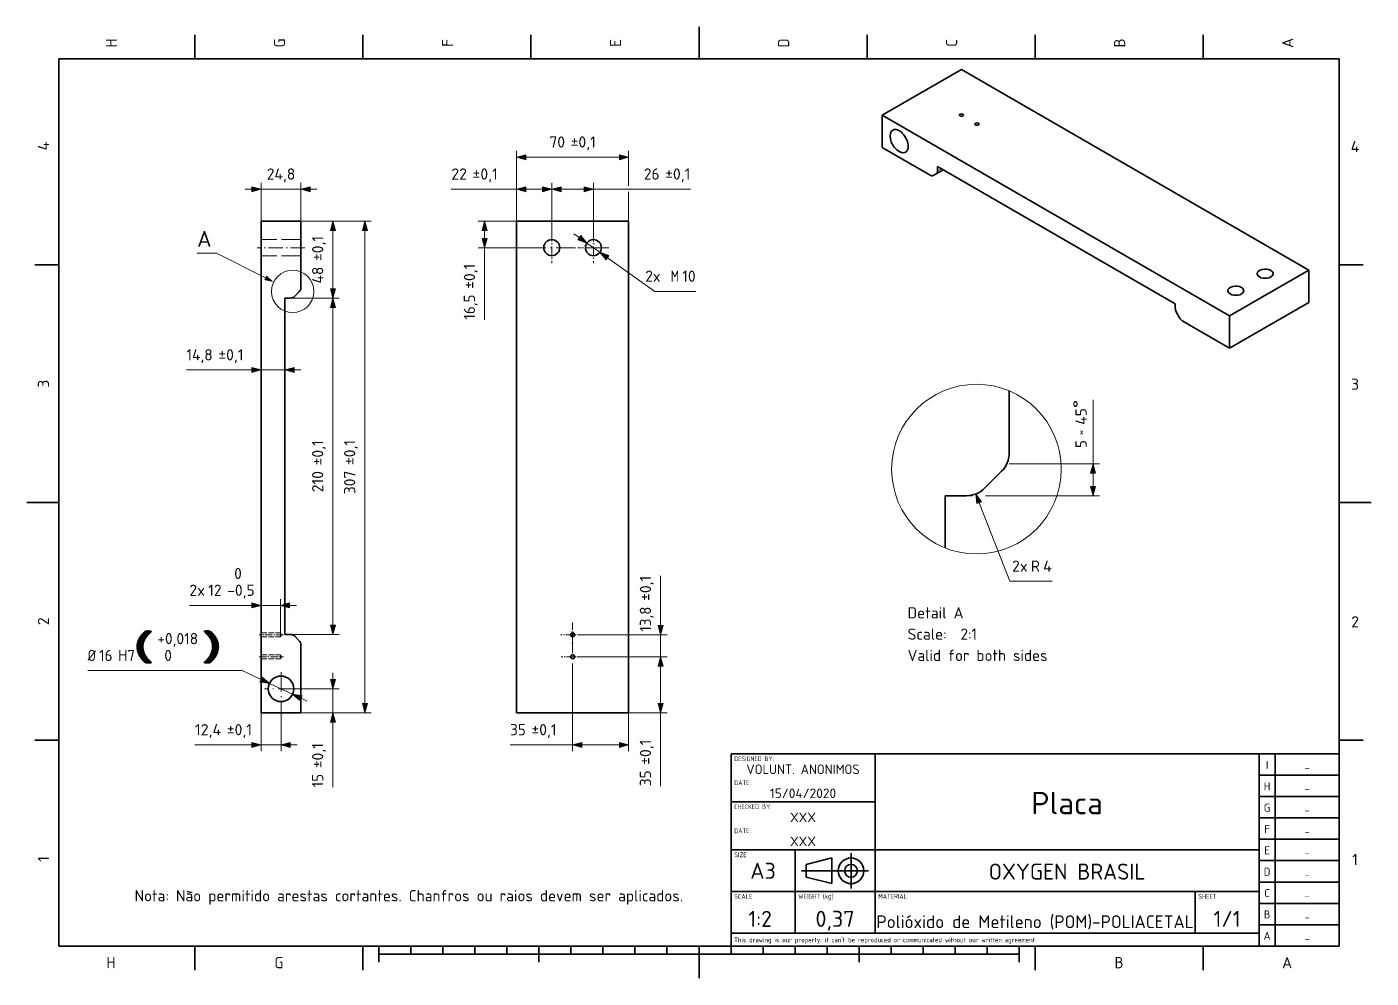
# Model space of a CAD drawing. Extents: x 0 to 420, y 0 to 297.
import ezdxf
from ezdxf.enums import TextEntityAlignment as Align

# ---------------------------------------------------------------- set-up
doc = ezdxf.new("R2010")
doc.units = 0
doc.linetypes.add('DASHDOT', pattern=[18.5, 12, -3, 0.5, -3])
doc.linetypes.add('DASHED', pattern=[15, 12, -3])
doc.layers.get('0').update_dxf_attribs({"lineweight": 13})
doc.styles.get("Standard").update_dxf_attribs({"font": 'isocp.shx'})
doc.dimstyles.get("Standard").update_dxf_attribs({"dimtxt": 2.5, "dimasz": 2.5, "dimexe": 1.25, "dimexo": 0.625, "dimtad": 1, "dimcen": 2.5, "dimadec": 0, "dimazin": 0, "dimtfac": 1, "dimtmove": 0, "dimatfit": 0, "dimfxl": 1, "dimarcsym": 0})

# ---------------------------------------------------------------- blocks, each defined once
blk = doc.blocks.new('BLOCK941')
at = {"color": 7, "lineweight": 18, "width": 1.110901}
blk.add_text('A', height=3.5, dxfattribs=at).set_placement((392.176208, 3.076224), (395.323761, 3.076224), align=Align.FIT)
blk = doc.blocks.new('BLOCK942')
at = {"color": 7, "lineweight": 18, "width": 0.933334}
blk.add_text('H', height=3.5, dxfattribs=at).set_placement((24.85, 3.076224), (27.650002, 3.076224), align=Align.FIT)
blk = doc.blocks.new('BLOCK943')
at = {"color": 7, "lineweight": 18, "width": 0.933329}
blk.add_text('B', height=3.5, dxfattribs=at).set_placement((339.850006, 3.076224), (342.649994, 3.076224), align=Align.FIT)
blk = doc.blocks.new('BLOCK944')
at = {"color": 7, "lineweight": 18, "width": 0.933334}
blk.add_text('G', height=3.5, dxfattribs=at).set_placement((77.349998, 3.076224), (80.150002, 3.076224), align=Align.FIT)
blk = doc.blocks.new('BLOCK945')
at = {"color": 7, "lineweight": 18, "width": 0.933329}
blk.add_text('D', height=3.5, rotation=90, dxfattribs=at).set_placement((238.173782, 290.600006), (238.173782, 293.399994), align=Align.FIT)
blk = doc.blocks.new('BLOCK946')
at = {"color": 7, "lineweight": 18, "width": 0.863838}
blk.add_text('E', height=3.5, rotation=90, dxfattribs=at).set_placement((185.673782, 290.776215), (185.673782, 293.223755), align=Align.FIT)
blk = doc.blocks.new('BLOCK947')
at = {"color": 7, "lineweight": 18, "width": 0.815847}
blk.add_text('C', height=3.5, rotation=90, dxfattribs=at).set_placement((290.673767, 290.776215), (290.673767, 293.223755), align=Align.FIT)
blk = doc.blocks.new('BLOCK948')
at = {"color": 7, "lineweight": 18, "width": 0.863838}
blk.add_text('F', height=3.5, rotation=90, dxfattribs=at).set_placement((133.173782, 290.776215), (133.173782, 293.223755), align=Align.FIT)
blk = doc.blocks.new('BLOCK949')
at = {"color": 7, "lineweight": 18, "width": 0.933329}
blk.add_text('B', height=3.5, rotation=90, dxfattribs=at).set_placement((343.173767, 290.600006), (343.173767, 293.399994), align=Align.FIT)
blk = doc.blocks.new('BLOCK950')
at = {"color": 7, "lineweight": 18, "width": 0.933329}
blk.add_text('G', height=3.5, rotation=90, dxfattribs=at).set_placement((80.673775, 290.600006), (80.673775, 293.399994), align=Align.FIT)
blk = doc.blocks.new('BLOCK951')
at = {"color": 7, "lineweight": 18, "width": 1.110901}
blk.add_text('A', height=3.5, rotation=90, dxfattribs=at).set_placement((395.673767, 290.426208), (395.673767, 293.573761), align=Align.FIT)
blk = doc.blocks.new('BLOCK952')
at = {"color": 7, "lineweight": 18, "width": 0.933329}
blk.add_text('H', height=3.5, rotation=90, dxfattribs=at).set_placement((28.173777, 290.600006), (28.173777, 293.399994), align=Align.FIT)
blk = doc.blocks.new('BLOCK953')
at = {"color": 7, "lineweight": 18, "width": 0.863838}
blk.add_text('3', height=3.5, dxfattribs=at).set_placement((413.776215, 183.676224), (416.223755, 183.676224), align=Align.FIT)
blk = doc.blocks.new('BLOCK954')
at = {"color": 7, "lineweight": 18, "width": 0.863843}
blk.add_text('3', height=3.5, rotation=90, dxfattribs=at).set_placement((6.923776, 184.376236), (6.923776, 186.823792), align=Align.FIT)
blk = doc.blocks.new('BLOCK955')
at = {"color": 7, "lineweight": 18, "width": 0.863838}
blk.add_text('2', height=3.5, dxfattribs=at).set_placement((413.776215, 109.476227), (416.223755, 109.476227), align=Align.FIT)
blk = doc.blocks.new('BLOCK956')
at = {"color": 7, "lineweight": 18, "width": 0.863843}
blk.add_text('2', height=3.5, rotation=90, dxfattribs=at).set_placement((6.923776, 110.176224), (6.923776, 112.623779), align=Align.FIT)
blk = doc.blocks.new('BLOCK957')
at = {"color": 7, "lineweight": 18, "width": 0.933329}
blk.add_text('4', height=3.5, dxfattribs=at).set_placement((413.600006, 257.876221), (416.399994, 257.876221), align=Align.FIT)
blk = doc.blocks.new('BLOCK958')
at = {"color": 7, "lineweight": 18, "width": 0.933329}
blk.add_text('4', height=3.5, rotation=90, dxfattribs=at).set_placement((6.923776, 258.399994), (6.923776, 261.199982), align=Align.FIT)
blk = doc.blocks.new('BLOCK959')
at = {"color": 7, "lineweight": 18, "width": 0.953214}
blk.add_text('1', height=3.5, dxfattribs=at).set_placement((414.126221, 35.276226), (415.873779, 35.276226), align=Align.FIT)
blk = doc.blocks.new('BLOCK960')
at = {"color": 7, "lineweight": 18, "width": 0.95321}
blk.add_text('1', height=3.5, rotation=90, dxfattribs=at).set_placement((6.923776, 36.326225), (6.923776, 38.073776), align=Align.FIT)
blk = doc.blocks.new('BLOCK961')
at = {"color": 7, "lineweight": 18, "width": 0.779092}
blk.add_text("This drawing is our property; it can't be reproduced or communicated without our written agreement.", height=1.5, dxfattribs=at).set_placement((221, 11.175525), (315.437073, 11.175525), align=Align.FIT)
blk = doc.blocks.new('BLOCK962')
at = {"color": 7, "lineweight": 18, "width": 0.857432}
blk.add_text('SCALE', height=1.5, dxfattribs=at).set_placement((221, 24.751049), (226.695801, 24.751049), align=Align.FIT)
blk = doc.blocks.new('BLOCK963')
at = {"color": 7, "lineweight": 18, "width": 0.636584}
blk.add_text('  1:2', height=5, dxfattribs=at).set_placement((219.255249, 16), (232.744766, 16), align=Align.FIT)
blk = doc.blocks.new('BLOCK964')
at = {"color": 7, "lineweight": 18, "width": 0.802234}
blk.add_text('WEIGHT (kg)', height=1.5, dxfattribs=at).set_placement((241, 24.751049), (251.944763, 24.751049), align=Align.FIT)
blk = doc.blocks.new('BLOCK965')
at = {"color": 7, "lineweight": 18, "width": 0.767144}
blk.add_text('0,37', height=5, dxfattribs=at).set_placement((246.381119, 16), (258.618896, 16), align=Align.FIT)
blk = doc.blocks.new('BLOCK966')
at = {"color": 7, "lineweight": 18, "width": 0.899371}
blk.add_text('MATERIAL', height=1.5, dxfattribs=at).set_placement((266, 24.751049), (274.993713, 24.751049), align=Align.FIT)
blk = doc.blocks.new('BLOCK967')
at = {"color": 7, "lineweight": 18, "width": 0.788557}
blk.add_text('Polióxido de Metileno (POM)-POLIACETAL', height=4, dxfattribs=at).set_placement((265.433563, 15.6), (364.566437, 15.6), align=Align.FIT)
blk = doc.blocks.new('BLOCK968')
at = {"color": 7, "lineweight": 18, "width": 0.839691}
blk.add_text('SHEET', height=1.5, dxfattribs=at).set_placement((366, 24.751049), (371.697906, 24.751049), align=Align.FIT)
blk = doc.blocks.new('BLOCK969')
at = {"color": 7, "lineweight": 18, "width": 0.672753}
blk.add_text('1/1', height=5, dxfattribs=at).set_placement((370.755249, 16), (379.244751, 16), align=Align.FIT)
blk = doc.blocks.new('BLOCK970')
at = {"color": 7, "lineweight": 18, "width": 0.839548}
blk.add_text('SIZE', height=1.5, dxfattribs=at).set_placement((221, 37.751049), (224.897903, 37.751049), align=Align.FIT)
blk = doc.blocks.new('BLOCK971')
at = {"color": 7, "lineweight": 18, "width": 0.959161}
blk.add_text('A3', height=5, dxfattribs=at).set_placement((226.003494, 31), (233.996506, 31), align=Align.FIT)
blk = doc.blocks.new('BLOCK972')
at = {"color": 7, "lineweight": 18, "width": 0.832841}
blk.add_text('OXYGEN BRASIL', height=5, dxfattribs=at).set_placement((300.510498, 30.751749), (349.489502, 30.751749), align=Align.FIT)
blk = doc.blocks.new('BLOCK973')
at = {"color": 7, "lineweight": 18, "width": 0.779581}
blk.add_text('CHECKED BY:', height=1.5, dxfattribs=at).set_placement((221, 52.751049), (232.69371, 52.751049), align=Align.FIT)
blk = doc.blocks.new('BLOCK974')
at = {"color": 7, "lineweight": 18, "width": 0.993964}
blk.add_text('XXX', height=3, dxfattribs=at).set_placement((238.45314, 48.700001), (246.546844, 48.700001), align=Align.FIT)
blk = doc.blocks.new('BLOCK975')
at = {"color": 7, "lineweight": 18, "width": 0.9182}
blk.add_text('DATE:', height=1.5, dxfattribs=at).set_placement((221, 45.251049), (226.246857, 45.251049), align=Align.FIT)
blk = doc.blocks.new('BLOCK976')
at = {"color": 7, "lineweight": 18, "width": 0.993964}
blk.add_text('XXX', height=3, dxfattribs=at).set_placement((238.45314, 41.200001), (246.546844, 41.200001), align=Align.FIT)
blk = doc.blocks.new('BLOCK977')
at = {"color": 7, "lineweight": 18, "width": 0.802887}
blk.add_text('DESIGNED BY:', height=1.5, dxfattribs=at).set_placement((221, 67.751053), (233.444748, 67.751053), align=Align.FIT)
blk = doc.blocks.new('BLOCK978')
at = {"color": 7, "lineweight": 18, "width": 0.817531}
blk.add_text('VOLUNT. ANONIMOS', height=3, dxfattribs=at).set_placement((224.80629, 63.700001), (260.193695, 63.700001), align=Align.FIT)
blk = doc.blocks.new('BLOCK979')
at = {"color": 7, "lineweight": 18, "width": 0.9182}
blk.add_text('DATE:', height=1.5, dxfattribs=at).set_placement((221, 60.251049), (226.246857, 60.251049), align=Align.FIT)
blk = doc.blocks.new('BLOCK980')
at = {"color": 7, "lineweight": 18, "width": 0.720238}
blk.add_text('15/04/2020', height=3, dxfattribs=at).set_placement((232.159439, 56.200001), (252.840561, 56.200001), align=Align.FIT)
blk = doc.blocks.new('BLOCK981')
at = {"color": 7, "lineweight": 18, "width": 0.829267}
blk.add_text('Placa', height=7, dxfattribs=at).set_placement((313.804901, 51.152447), (336.195099, 51.152447), align=Align.FIT)
blk = doc.blocks.new('BLOCK982')
at = {"color": 7, "lineweight": 18, "width": 1.110905}
blk.add_text('A', height=2.5, dxfattribs=at).set_placement((386.375885, 11.959208), (388.624146, 11.959208), align=Align.FIT)
blk = doc.blocks.new('BLOCK983')
at = {"color": 7, "lineweight": 18, "width": 1.180341}
blk.add_text('_', height=2, dxfattribs=at).set_placement((399.100708, 12.234033), (400.899323, 12.234033), align=Align.FIT)
blk = doc.blocks.new('BLOCK984')
at = {"color": 7, "lineweight": 18, "width": 0.933333}
blk.add_text('B', height=2.5, dxfattribs=at).set_placement((386.5, 18.625874), (388.5, 18.625874), align=Align.FIT)
blk = doc.blocks.new('BLOCK985')
at = {"color": 7, "lineweight": 18, "width": 1.180341}
blk.add_text('_', height=2, dxfattribs=at).set_placement((399.100708, 18.9007), (400.899323, 18.9007), align=Align.FIT)
blk = doc.blocks.new('BLOCK986')
at = {"color": 7, "lineweight": 18, "width": 0.815855}
blk.add_text('C', height=2.5, dxfattribs=at).set_placement((386.625885, 25.29254), (388.374146, 25.29254), align=Align.FIT)
blk = doc.blocks.new('BLOCK987')
at = {"color": 7, "lineweight": 18, "width": 1.180341}
blk.add_text('_', height=2, dxfattribs=at).set_placement((399.100708, 25.567366), (400.899323, 25.567366), align=Align.FIT)
blk = doc.blocks.new('BLOCK988')
at = {"color": 7, "lineweight": 18, "width": 0.933333}
blk.add_text('D', height=2.5, dxfattribs=at).set_placement((386.5, 31.959206), (388.5, 31.959206), align=Align.FIT)
blk = doc.blocks.new('BLOCK989')
at = {"color": 7, "lineweight": 18, "width": 1.180341}
blk.add_text('_', height=2, dxfattribs=at).set_placement((399.100708, 32.234032), (400.899323, 32.234032), align=Align.FIT)
blk = doc.blocks.new('BLOCK990')
at = {"color": 7, "lineweight": 18, "width": 0.863846}
blk.add_text('E', height=2.5, dxfattribs=at).set_placement((386.625885, 38.625874), (388.374146, 38.625874), align=Align.FIT)
blk = doc.blocks.new('BLOCK991')
at = {"color": 7, "lineweight": 18, "width": 1.180341}
blk.add_text('_', height=2, dxfattribs=at).set_placement((399.100708, 38.9007), (400.899323, 38.9007), align=Align.FIT)
blk = doc.blocks.new('BLOCK992')
at = {"color": 7, "lineweight": 18, "width": 0.863846}
blk.add_text('F', height=2.5, dxfattribs=at).set_placement((386.625885, 45.292542), (388.374146, 45.292542), align=Align.FIT)
blk = doc.blocks.new('BLOCK993')
at = {"color": 7, "lineweight": 18, "width": 1.180341}
blk.add_text('_', height=2, dxfattribs=at).set_placement((399.100708, 45.567368), (400.899323, 45.567368), align=Align.FIT)
blk = doc.blocks.new('BLOCK994')
at = {"color": 7, "lineweight": 18, "width": 0.933333}
blk.add_text('G', height=2.5, dxfattribs=at).set_placement((386.5, 51.959206), (388.5, 51.959206), align=Align.FIT)
blk = doc.blocks.new('BLOCK995')
at = {"color": 7, "lineweight": 18, "width": 1.180341}
blk.add_text('_', height=2, dxfattribs=at).set_placement((399.100708, 52.234032), (400.899323, 52.234032), align=Align.FIT)
blk = doc.blocks.new('BLOCK996')
at = {"color": 7, "lineweight": 18, "width": 0.933333}
blk.add_text('H', height=2.5, dxfattribs=at).set_placement((386.5, 58.625874), (388.5, 58.625874), align=Align.FIT)
blk = doc.blocks.new('BLOCK997')
at = {"color": 7, "lineweight": 18, "width": 1.180341}
blk.add_text('_', height=2, dxfattribs=at).set_placement((399.100708, 58.9007), (400.899323, 58.9007), align=Align.FIT)
blk = doc.blocks.new('BLOCK998')
at = {"color": 7, "lineweight": 18, "width": 1.571347}
blk.add_text('I', height=2.5, dxfattribs=at).set_placement((387.125885, 65.292542), (387.874146, 65.292542), align=Align.FIT)
blk = doc.blocks.new('BLOCK999')
at = {"color": 7, "lineweight": 18, "width": 1.180341}
blk.add_text('_', height=2, dxfattribs=at).set_placement((399.100708, 65.56736), (400.899323, 65.56736), align=Align.FIT)
blk = doc.blocks.new('BLOCK1000')
at = {"color": 7, "lineweight": 18}
blk.add_lwpolyline([(2.655529, -35.321339), (-28.006992, -20), (-40, -20)], dxfattribs=at)
blk.add_circle((19.688971, -43.83255), 13.245949, dxfattribs=at)
blk.add_solid([(1.961403, -36.710487), (7.839901, -37.91185), (3.349655, -33.93219)], dxfattribs=at)
at = {"color": 7, "lineweight": 18, "width": 1.110901}
blk.add_text('A', height=10, dxfattribs=at).set_placement((-40, -16), (-31.006992, -16), align=Align.FIT)
blk = doc.blocks.new('*D61')
at = {"color": 7, "lineweight": 18}
for p, q in [((82.274009, 212.318726), (97.602435, 212.318726)), ((95.602435, 110.216499), (95.602435, 209.420948)), ((82.274009, 107.318726), (97.602435, 107.318726))]:
    blk.add_line(p, q, dxfattribs=at)
for points in [[(96.378892, 209.420948), (95.602435, 212.318726), (94.825978, 209.420948)], [(94.825978, 110.216499), (95.602435, 107.318726), (96.378892, 110.216499)]]:
    blk.add_lwpolyline(points, close=True, dxfattribs=at)
for points in [[(96.378892, 209.420948), (95.602435, 212.318726), (96.378892, 209.420948), (94.825978, 209.420948)], [(94.825978, 110.216499), (95.602435, 107.318726), (94.825978, 110.216499), (96.378892, 110.216499)]]:
    blk.add_solid(points, dxfattribs=at)
for s, width, p, p2 in [('%%p0,1', 0.704457, (92.602435, 160.081833), (92.602435, 167.948273)), ('210', 0.699227, (92.602435, 151.689178), (92.602435, 158.331833))]:
    blk.add_text(s, height=3.5, rotation=90, dxfattribs=dict(at, width=width)).set_placement(p, p2, align=Align.FIT)
blk = doc.blocks.new('*D62')
at = {"color": 7, "lineweight": 18}
for p, q in [((73.202435, 236.318726), (73.202435, 248.318726)), ((85.602435, 236.318726), (85.602435, 248.318726)), ((68.202435, 246.318726), (70.304658, 246.318726)), ((73.202435, 246.318726), (85.602435, 246.318726)), ((88.500212, 246.318726), (90.602435, 246.318726))]:
    blk.add_line(p, q, dxfattribs=at)
for points in [[(70.304658, 245.542269), (73.202435, 246.318726), (70.304658, 247.095182)], [(88.500212, 247.095182), (85.602435, 246.318726), (88.500212, 245.542269)]]:
    blk.add_lwpolyline(points, close=True, dxfattribs=at)
for points in [[(70.304658, 245.542269), (73.202435, 246.318726), (70.304658, 245.542269), (70.304658, 247.095182)], [(88.500212, 247.095182), (85.602435, 246.318726), (88.500212, 247.095182), (88.500212, 245.542269)]]:
    blk.add_solid(points, dxfattribs=at)
at = {"color": 7, "lineweight": 18, "width": 0.798706}
blk.add_text('24,8', height=3.5, dxfattribs=at).set_placement((74.942994, 249.318726), (83.861876, 249.318726), align=Align.FIT)
blk = doc.blocks.new('*D63')
at = {"color": 7, "lineweight": 18}
for p, q in [((85.602435, 236.318726), (107.602437, 236.318726)), ((105.602437, 85.716507), (105.602437, 233.420948)), ((85.602435, 82.818726), (107.602437, 82.818726))]:
    blk.add_line(p, q, dxfattribs=at)
for points in [[(106.378892, 233.420948), (105.602437, 236.318726), (104.825978, 233.420948)], [(104.825978, 85.716507), (105.602437, 82.818726), (106.378892, 85.716507)]]:
    blk.add_lwpolyline(points, close=True, dxfattribs=at)
for points in [[(106.378892, 233.420948), (105.602437, 236.318726), (106.378892, 233.420948), (104.825978, 233.420948)], [(104.825978, 85.716507), (105.602437, 82.818726), (104.825978, 85.716507), (106.378892, 85.716507)]]:
    blk.add_solid(points, dxfattribs=at)
for s, width, p, p2 in [('%%p0,1', 0.704457, (102.602435, 160.181831), (102.602435, 168.048271)), ('307', 0.772911, (102.602435, 151.08918), (102.602435, 158.431831))]:
    blk.add_text(s, height=3.5, rotation=90, dxfattribs=dict(at, width=width)).set_placement(p, p2, align=Align.FIT)
blk = doc.blocks.new('*D64')
at = {"color": 7, "lineweight": 18}
for p, q in [((79.202435, 107.818726), (79.202435, 118.344818)), ((50.761739, 116.344818), (70.304658, 116.344818)), ((73.202435, 116.344818), (79.202435, 116.344818)), ((82.100213, 116.344818), (84.202435, 116.344818))]:
    blk.add_line(p, q, dxfattribs=at)
for points in [[(70.304658, 115.568359), (73.202435, 116.344818), (70.304658, 117.121277)], [(82.100213, 117.121277), (79.202435, 116.344818), (82.100213, 115.568359)]]:
    blk.add_lwpolyline(points, close=True, dxfattribs=at)
for points in [[(70.304658, 115.568359), (73.202435, 116.344818), (70.304658, 115.568359), (70.304658, 117.121277)], [(82.100213, 117.121277), (79.202435, 116.344818), (82.100213, 117.121277), (82.100213, 115.568359)]]:
    blk.add_solid(points, dxfattribs=at)
for s, width, p, p2 in [(' 0', 0.718035, (62.601949, 124.594818), (67.149501, 124.594818)), ('2x', 0.863842, (50.761739, 119.344818), (55.656842, 119.344818)), ('12', 0.680287, (56.656842, 119.344818), (60.851948, 119.344818)), ('-0,5', 0.70409, (62.601949, 119.344818), (71.168382, 119.344818))]:
    blk.add_text(s, height=3.5, dxfattribs=dict(at, width=width)).set_placement(p, p2, align=Align.FIT)
blk = doc.blocks.new('*D65')
at = {"color": 7, "lineweight": 18}
for p, q in [((67.270421, 95.995071), (18.999558, 95.995071)), ((67.270421, 95.995071), (73.154695, 93.241928)), ((75.77939, 92.013885), (83.025479, 88.623566)), ((85.650174, 87.395523), (87.554283, 86.504623))]:
    blk.add_line(p, q, dxfattribs=at)
for points in [[(72.825645, 92.538651), (75.779392, 92.013885), (73.483753, 93.945221)], [(85.979226, 88.098801), (83.025478, 88.623566), (85.321117, 86.69223)]]:
    blk.add_lwpolyline(points, close=True, dxfattribs=at)
for points in [[(72.825645, 92.538651), (75.779392, 92.013885), (72.825645, 92.538651), (73.483753, 93.945221)], [(85.979226, 88.098801), (83.025478, 88.623566), (85.979226, 88.098801), (85.321117, 86.69223)]]:
    blk.add_solid(points, dxfattribs=at)
for s, height, width, p, p2 in [('(', 8.75, 1.909091, (32.008881, 98.995071), (40.758881, 98.995071)), ('+0,018', 3.5, 0.677604, (40.758881, 104.245071), (53.520421, 104.245071)), (')', 8.75, 2.1, (53.520421, 98.995071), (62.270421, 98.995071)), ('%%c', 3.5, 0.905882, (18.999558, 98.995071), (21.566224, 98.995071)), ('16', 3.5, 0.680288, (22.566224, 98.995071), (26.76133, 98.995071)), ('H7', 3.5, 0.807316, (28.51133, 98.995071), (33.758881, 98.995071)), (' 0', 3.5, 0.718035, (40.758881, 98.995071), (45.306435, 98.995071))]:
    blk.add_text(s, height=height, dxfattribs=dict(at, width=width)).set_placement(p, p2, align=Align.FIT)
blk = doc.blocks.new('*D66')
at = {"color": 7, "lineweight": 18}
for p, q in [((49.849139, 189.87442), (70.304658, 189.87442)), ((73.202435, 189.87442), (80.602435, 189.87442)), ((83.500212, 189.87442), (85.602435, 189.87442))]:
    blk.add_line(p, q, dxfattribs=at)
for points in [[(70.304658, 189.097961), (73.202435, 189.87442), (70.304658, 190.650879)], [(83.500212, 190.650879), (80.602435, 189.87442), (83.500212, 189.097961)]]:
    blk.add_lwpolyline(points, close=True, dxfattribs=at)
for points in [[(70.304658, 189.097961), (73.202435, 189.87442), (70.304658, 189.097961), (70.304658, 190.650879)], [(83.500212, 190.650879), (80.602435, 189.87442), (83.500212, 190.650879), (83.500212, 189.097961)]]:
    blk.add_solid(points, dxfattribs=at)
for s, width, p, p2 in [('14,8', 0.736019, (49.849137, 192.87442), (58.06802, 192.87442)), ('%%p0,1', 0.704457, (59.81802, 192.87442), (67.684454, 192.87442))]:
    blk.add_text(s, height=3.5, dxfattribs=dict(at, width=width)).set_placement(p, p2, align=Align.FIT)
blk = doc.blocks.new('*D67')
at = {"color": 7, "lineweight": 18}
for p, q in [((95.602435, 93.216507), (95.602435, 95.318726)), ((84.602435, 90.318726), (97.602435, 90.318726)), ((95.602435, 82.818726), (95.602435, 90.318726)), ((85.602435, 82.818726), (97.602435, 82.818726)), ((95.602435, 59.578079), (95.602435, 79.920944))]:
    blk.add_line(p, q, dxfattribs=at)
for points in [[(94.825978, 93.216507), (95.602435, 90.318726), (96.378892, 93.216507)], [(96.378892, 79.920944), (95.602435, 82.818726), (94.825978, 79.920944)]]:
    blk.add_lwpolyline(points, close=True, dxfattribs=at)
for points in [[(94.825978, 93.216507), (95.602435, 90.318726), (94.825978, 93.216507), (96.378892, 93.216507)], [(96.378892, 79.920944), (95.602435, 82.818726), (96.378892, 79.920944), (94.825978, 79.920944)]]:
    blk.add_solid(points, dxfattribs=at)
for s, width, p, p2 in [('%%p0,1', 0.704456, (92.602435, 65.523193), (92.602435, 73.389618)), ('15', 0.680286, (92.602435, 59.578094), (92.602435, 63.773193))]:
    blk.add_text(s, height=3.5, rotation=90, dxfattribs=dict(at, width=width)).set_placement(p, p2, align=Align.FIT)
blk = doc.blocks.new('*D68')
at = {"color": 7, "lineweight": 18}
for p, q in [((79.402435, 85.118729), (79.402435, 70.818726)), ((73.202435, 82.818726), (73.202435, 70.818726)), ((52.49928, 72.818726), (70.304658, 72.818726)), ((73.202435, 72.818726), (79.402435, 72.818726)), ((82.300213, 72.818726), (84.402435, 72.818726))]:
    blk.add_line(p, q, dxfattribs=at)
for points in [[(70.304658, 72.042267), (73.202435, 72.818726), (70.304658, 73.595184)], [(82.300213, 73.595184), (79.402435, 72.818726), (82.300213, 72.042267)]]:
    blk.add_lwpolyline(points, close=True, dxfattribs=at)
for points in [[(70.304658, 72.042267), (73.202435, 72.818726), (70.304658, 72.042267), (70.304658, 73.595184)], [(82.300213, 73.595184), (79.402435, 72.818726), (82.300213, 73.595184), (82.300213, 72.042267)]]:
    blk.add_solid(points, dxfattribs=at)
for s, width, p, p2 in [('12,4', 0.725196, (52.49928, 75.818726), (60.718162, 75.818726)), ('%%p0,1', 0.704457, (62.468162, 75.818726), (70.334596, 75.818726))]:
    blk.add_text(s, height=3.5, dxfattribs=dict(at, width=width)).set_placement(p, p2, align=Align.FIT)
blk = doc.blocks.new('*D69')
at = {"color": 7, "lineweight": 18}
for p, q in [((85.602435, 236.318726), (97.602435, 236.318726)), ((95.602435, 215.216503), (95.602435, 233.420948)), ((82.274009, 212.318726), (97.602435, 212.318726))]:
    blk.add_line(p, q, dxfattribs=at)
for points in [[(96.378892, 233.420948), (95.602435, 236.318726), (94.825978, 233.420948)], [(94.825978, 215.216503), (95.602435, 212.318726), (96.378892, 215.216503)]]:
    blk.add_lwpolyline(points, close=True, dxfattribs=at)
for points in [[(96.378892, 233.420948), (95.602435, 236.318726), (96.378892, 233.420948), (94.825978, 233.420948)], [(94.825978, 215.216503), (95.602435, 212.318726), (94.825978, 215.216503), (96.378892, 215.216503)]]:
    blk.add_solid(points, dxfattribs=at)
for s, width, p, p2 in [('%%p0,1', 0.704457, (92.602435, 223.884285), (92.602435, 231.750719)), ('48', 0.850954, (92.602435, 216.886734), (92.602435, 222.134286))]:
    blk.add_text(s, height=3.5, rotation=90, dxfattribs=dict(at, width=width)).set_placement(p, p2, align=Align.FIT)
blk = doc.blocks.new('BLOCK1001')
at = {"color": 7, "linetype": 'DASHDOT', "lineweight": 18}
for p, q in [((12.4, -281.600006), (12.4, -302.399994)), ((22.799999, -292), (2, -292))]:
    blk.add_line(p, q, dxfattribs=at)
blk = doc.blocks.new('BLOCK1002')
at = {"color": 7, "lineweight": 35}
for p, q in [((0, 0), (24.8, 0)), ((0, 0), (0, -307)), ((24.8, 0), (24.8, -41.343146)), ((18.143146, -48), (14.8, -48)), ((14.8, -48), (14.8, -258)), ((23.628427, -44.171573), (20.971573, -46.828427)), ((14.8, -258), (18.143146, -258)), ((23.628427, -261.828427), (20.971573, -259.171573)), ((24.8, -264.656854), (24.8, -307)), ((24.8, -307), (0, -307))]:
    blk.add_line(p, q, dxfattribs=at)
at = {"color": 7, "linetype": 'DASHED', "lineweight": 18}
for p, q in [((24.8, -11.5), (0, -11.5)), ((24.8, -11.5), (0, -11.5)), ((24.8, -21.5), (0, -21.5)), ((24.8, -21.5), (0, -21.5))]:
    blk.add_line(p, q, dxfattribs=at)
at = {"color": 7, "linetype": 'DASHED', "lineweight": 18, "ltscale": 0.3}
for p, q in [((0, -257), (12, -257)), ((0, -259.5), (12, -259.5)), ((0, -270.75), (12, -270.75)), ((0, -273.25), (12, -273.25))]:
    blk.add_line(p, q, dxfattribs=at)
at = {"color": 7, "linetype": 'DASHED', "lineweight": 18, "ltscale": 0.03125}
for p, q in [((12, -258.25), (12, -257)), ((12, -259.5), (12, -258.25)), ((12, -272), (12, -270.75)), ((12, -273.25), (12, -272))]:
    blk.add_line(p, q, dxfattribs=at)
at = {"color": 7, "linetype": 'DASHED', "lineweight": 18, "ltscale": 0.036084}
for p, q in [((12.721688, -258.25), (12, -257)), ((12.721688, -258.25), (12, -259.5)), ((12.721688, -272), (12, -270.75)), ((12.721688, -272), (12, -273.25))]:
    blk.add_line(p, q, dxfattribs=at)
at = {"color": 7, "lineweight": 35}
blk.add_circle((12.4, -292), 8, dxfattribs=at)
for centre, start, end in [((20.8, -41.343146), 315, 0), ((18.143146, -44), 270, 315), ((18.143146, -262), 45, 90), ((20.8, -264.656854), 0, 45)]:
    blk.add_arc(centre, 4, start, end, dxfattribs=at)
blk = doc.blocks.new('*D72')
at = {"color": 7, "lineweight": 18}
for p, q in [((170.894485, 232.41573), (172.607589, 231.197281)), ((174.968989, 229.517727), (179.043492, 226.619724)), ((181.404893, 224.94017), (196.197567, 214.418835)), ((196.197567, 214.418835), (208.959339, 214.418835))]:
    blk.add_line(p, q, dxfattribs=at)
for points in [[(172.157554, 230.564546), (174.968989, 229.517727), (173.057624, 231.830017)], [(181.854928, 225.572906), (179.043492, 226.619724), (180.954858, 224.307435)]]:
    blk.add_lwpolyline(points, close=True, dxfattribs=at)
for points in [[(172.157554, 230.564546), (174.968989, 229.517727), (172.157554, 230.564546), (173.057624, 231.830017)], [(181.854928, 225.572906), (179.043492, 226.619724), (181.854928, 225.572906), (180.954858, 224.307435)]]:
    blk.add_solid(points, dxfattribs=at)
for s, width, p, p2 in [('2x ', 0.723631, (193.202463, 217.418835), (200.197567, 217.418835)), ('M', 0.77, (201.197567, 217.418835), (203.764235, 217.418835)), ('10', 0.680288, (204.764233, 217.418835), (208.959339, 217.418835))]:
    blk.add_text(s, height=3.5, dxfattribs=dict(at, width=width)).set_placement(p, p2, align=Align.FIT)
blk = doc.blocks.new('*D73')
at = {"color": 7, "lineweight": 18}
for p, q in [((164.006241, 232.895294), (164.006241, 248.318726)), ((177.006241, 232.895294), (177.006241, 248.318726)), ((166.904018, 246.318726), (174.108463, 246.318726)), ((177.006241, 246.318726), (207.292376, 246.318726))]:
    blk.add_line(p, q, dxfattribs=at)
for points in [[(166.904018, 247.095182), (164.006241, 246.318726), (166.904018, 245.542269)], [(174.108463, 245.542269), (177.006241, 246.318726), (174.108463, 247.095182)]]:
    blk.add_lwpolyline(points, close=True, dxfattribs=at)
for points in [[(166.904018, 247.095182), (164.006241, 246.318726), (166.904018, 247.095182), (166.904018, 245.542269)], [(174.108463, 245.542269), (177.006241, 246.318726), (174.108463, 245.542269), (174.108463, 247.095182)]]:
    blk.add_solid(points, dxfattribs=at)
for s, width, p, p2 in [('26', 0.793801, (192.780836, 249.318726), (197.675941, 249.318726)), ('%%p0,1', 0.704457, (199.425941, 249.318726), (207.292376, 249.318726))]:
    blk.add_text(s, height=3.5, dxfattribs=dict(at, width=width)).set_placement(p, p2, align=Align.FIT)
blk = doc.blocks.new('*D74')
at = {"color": 7, "lineweight": 18}
for p, q in [((153.006241, 236.318726), (153.006241, 248.318726)), ((164.006241, 232.895294), (164.006241, 248.318726)), ((132.610748, 246.318726), (153.006241, 246.318726)), ((155.904018, 246.318726), (161.108463, 246.318726))]:
    blk.add_line(p, q, dxfattribs=at)
for points in [[(155.904018, 247.095182), (153.006241, 246.318726), (155.904018, 245.542269)], [(161.108463, 245.542269), (164.006241, 246.318726), (161.108463, 247.095182)]]:
    blk.add_lwpolyline(points, close=True, dxfattribs=at)
for points in [[(155.904018, 247.095182), (153.006241, 246.318726), (155.904018, 247.095182), (155.904018, 245.542269)], [(161.108463, 245.542269), (164.006241, 246.318726), (161.108463, 245.542269), (161.108463, 247.095182)]]:
    blk.add_solid(points, dxfattribs=at)
for s, width, p, p2 in [('22', 0.793801, (132.610748, 249.318726), (137.505852, 249.318726)), ('%%p0,1', 0.704457, (139.255852, 249.318726), (147.122284, 249.318726))]:
    blk.add_text(s, height=3.5, dxfattribs=dict(at, width=width)).set_placement(p, p2, align=Align.FIT)
blk = doc.blocks.new('*D75')
at = {"color": 7, "lineweight": 18}
for p, q in [((153.006241, 236.318726), (141.006241, 236.318726)), ((143.006241, 230.966503), (143.006241, 233.420948)), ((159.179672, 228.068726), (141.006241, 228.068726)), ((143.006241, 205.585857), (143.006241, 228.068726))]:
    blk.add_line(p, q, dxfattribs=at)
for points in [[(143.7827, 233.420948), (143.006241, 236.318726), (142.229782, 233.420948)], [(142.229782, 230.966503), (143.006241, 228.068726), (143.7827, 230.966503)]]:
    blk.add_lwpolyline(points, close=True, dxfattribs=at)
for points in [[(143.7827, 233.420948), (143.006241, 236.318726), (143.7827, 233.420948), (142.229782, 233.420948)], [(142.229782, 230.966503), (143.006241, 228.068726), (142.229782, 230.966503), (143.7827, 230.966503)]]:
    blk.add_solid(points, dxfattribs=at)
at = {"color": 7, "lineweight": 18, "width": 0.704457}
for s, p, p2 in [('%%p0,1', (140.006241, 215.202293), (140.006241, 223.068727)), ('16,5', (140.006241, 205.585857), (140.006241, 213.452293))]:
    blk.add_text(s, height=3.5, rotation=90, dxfattribs=at).set_placement(p, p2, align=Align.FIT)
blk = doc.blocks.new('*D76')
at = {"color": 7, "lineweight": 18}
for p, q in [((198.006241, 110.091499), (198.006241, 125.632645)), ((174.316208, 107.193726), (200.006241, 107.193726)), ((198.006241, 100.318726), (198.006241, 107.193726)), ((174.043053, 100.318726), (200.006241, 100.318726)), ((198.006241, 95.318726), (198.006241, 97.420944))]:
    blk.add_line(p, q, dxfattribs=at)
for points in [[(197.229784, 110.091499), (198.006241, 107.193726), (198.782698, 110.091499)], [(198.782698, 97.420944), (198.006241, 100.318726), (197.229784, 97.420944)]]:
    blk.add_lwpolyline(points, close=True, dxfattribs=at)
for points in [[(197.229784, 110.091499), (198.006241, 107.193726), (197.229784, 110.091499), (198.782698, 110.091499)], [(198.782698, 97.420944), (198.006241, 100.318726), (198.782698, 97.420944), (197.229784, 97.420944)]]:
    blk.add_solid(points, dxfattribs=at)
at = {"color": 7, "lineweight": 18, "width": 0.704457}
for s, p, p2 in [('%%p0,1', (195.006241, 117.766212), (195.006241, 125.632652)), ('13,8', (195.006241, 108.14978), (195.006241, 116.016212))]:
    blk.add_text(s, height=3.5, rotation=90, dxfattribs=at).set_placement(p, p2, align=Align.FIT)
blk = doc.blocks.new('*D77')
at = {"color": 7, "lineweight": 18}
for p, q in [((174.043053, 100.318726), (200.006241, 100.318726)), ((198.006241, 85.716507), (198.006241, 97.420944)), ((188.006241, 82.818726), (200.006241, 82.818726)), ((198.006241, 59.95192), (198.006241, 82.818726))]:
    blk.add_line(p, q, dxfattribs=at)
for points in [[(198.782698, 97.420944), (198.006241, 100.318726), (197.229784, 97.420944)], [(197.229784, 85.716507), (198.006241, 82.818726), (198.782698, 85.716507)]]:
    blk.add_lwpolyline(points, close=True, dxfattribs=at)
for points in [[(198.782698, 97.420944), (198.006241, 100.318726), (198.782698, 97.420944), (197.229784, 97.420944)], [(197.229784, 85.716507), (198.006241, 82.818726), (197.229784, 85.716507), (198.782698, 85.716507)]]:
    blk.add_solid(points, dxfattribs=at)
for s, width, p, p2 in [('%%p0,1', 0.704456, (195.006241, 66.597031), (195.006241, 74.463455)), ('35', 0.793802, (195.006241, 59.95192), (195.006241, 64.847031))]:
    blk.add_text(s, height=3.5, rotation=90, dxfattribs=dict(at, width=width)).set_placement(p, p2, align=Align.FIT)
blk = doc.blocks.new('*D78')
at = {"color": 7, "lineweight": 18}
for p, q in [((170.506241, 96.781921), (170.506241, 70.818726)), ((188.006241, 82.818726), (188.006241, 70.818726)), ((150.994701, 72.818726), (170.506241, 72.818726)), ((173.404018, 72.818726), (185.108463, 72.818726))]:
    blk.add_line(p, q, dxfattribs=at)
for points in [[(173.404018, 73.595184), (170.506241, 72.818726), (173.404018, 72.042267)], [(185.108463, 72.042267), (188.006241, 72.818726), (185.108463, 73.595184)]]:
    blk.add_lwpolyline(points, close=True, dxfattribs=at)
for points in [[(173.404018, 73.595184), (170.506241, 72.818726), (173.404018, 73.595184), (173.404018, 72.042267)], [(185.108463, 72.042267), (188.006241, 72.818726), (185.108463, 72.042267), (185.108463, 73.595184)]]:
    blk.add_solid(points, dxfattribs=at)
for s, width, p, p2 in [('35', 0.793801, (150.994701, 75.818726), (155.889805, 75.818726)), ('%%p0,1', 0.704457, (157.639809, 75.818726), (165.506241, 75.818726))]:
    blk.add_text(s, height=3.5, dxfattribs=dict(at, width=width)).set_placement(p, p2, align=Align.FIT)
blk = doc.blocks.new('*D79')
at = {"color": 7, "lineweight": 18}
for p, q in [((153.006241, 236.318726), (153.006241, 258.318726)), ((155.904018, 256.318726), (185.108463, 256.318726)), ((188.006241, 247.364561), (188.006241, 258.318726)), ((188.006241, 236.318726), (188.006241, 245.479643))]:
    blk.add_line(p, q, dxfattribs=at)
for points in [[(155.904018, 257.095182), (153.006241, 256.318726), (155.904018, 255.542269)], [(185.108463, 255.542269), (188.006241, 256.318726), (185.108463, 257.095182)]]:
    blk.add_lwpolyline(points, close=True, dxfattribs=at)
for points in [[(155.904018, 257.095182), (153.006241, 256.318726), (155.904018, 257.095182), (155.904018, 255.542269)], [(185.108463, 255.542269), (188.006241, 256.318726), (185.108463, 255.542269), (185.108463, 257.095182)]]:
    blk.add_solid(points, dxfattribs=at)
for s, width, p, p2 in [('70', 0.793801, (163.250473, 259.318726), (168.145576, 259.318726)), ('%%p0,1', 0.704457, (169.895576, 259.318726), (177.762011, 259.318726))]:
    blk.add_text(s, height=3.5, dxfattribs=dict(at, width=width)).set_placement(p, p2, align=Align.FIT)
blk = doc.blocks.new('BLOCK1003')
at = {"color": 7, "linetype": 'DASHDOT', "lineweight": 18}
blk.add_line((-35, -257.76709), (-35, -279.073608), dxfattribs=at)
at = {"color": 7, "linetype": 'DASHDOT', "lineweight": 18, "ltscale": 0.353681}
blk.add_line((-27.926376, -272), (-42.073624, -272), dxfattribs=at)
blk = doc.blocks.new('BLOCK1004')
at = {"color": 7, "linetype": 'DASHDOT', "lineweight": 18, "ltscale": 0.482657}
for p, q in [((-22, -6.846863), (-22, -26.153137)), ((-12.346863, -16.5), (-31.653137, -16.5))]:
    blk.add_line(p, q, dxfattribs=at)
blk = doc.blocks.new('BLOCK1005')
at = {"color": 7, "linetype": 'DASHDOT', "lineweight": 18, "ltscale": 0.482657}
blk.add_line((-48, -6.846863), (-48, -26.153137), dxfattribs=at)
at = {"color": 7, "linetype": 'DASHDOT', "lineweight": 18}
blk.add_line((-14.744812, -16.5), (-57.653137, -16.5), dxfattribs=at)
blk = doc.blocks.new('BLOCK1006')
at = {"color": 7, "linetype": 'DASHDOT', "lineweight": 18, "ltscale": 0.380997}
for p, q in [((-35, -250.630066), (-35, -265.869934)), ((-27.380066, -258.25), (-42.619934, -258.25))]:
    blk.add_line(p, q, dxfattribs=at)
blk = doc.blocks.new('BLOCK1007')
at = {"color": 7, "lineweight": 35}
for p, q in [((0, 0), (-70, 0)), ((-70, 0), (-70, -307)), ((0, 0), (0, -307)), ((0, -307), (-70, -307))]:
    blk.add_line(p, q, dxfattribs=at)
for centre, radius in [((-48, -16.5), 5), ((-22, -16.5), 5), ((-35, -258.25), 1.25), ((-35, -272), 1.25)]:
    blk.add_circle(centre, radius, dxfattribs=at)
blk = doc.blocks.new('BLOCK1008')
at = {"color": 7, "lineweight": 18}
for s, width, p, p2 in [('Detail A', 0.846301, (8.930359, -67.146271), (17.675465, -67.146271)), ('Scale:', 0.825348, (8.930359, -70.470047), (15.051687, -70.470047)), ('  2:1', 0.682602, (15.051687, -70.470047), (19.773016, -70.470047)), ('Valid for both sides', 0.809596, (8.930359, -73.793823), (30.78945, -73.793823))]:
    blk.add_text(s, height=1.75, dxfattribs=dict(at, width=width)).set_placement(p, p2, align=Align.FIT)
blk = doc.blocks.new('*D86')
at = {"color": 7, "lineweight": 18}
for p, q in [((297.538712, 148.444084), (307.080719, 123.888229)), ((307.080719, 123.888229), (320.307701, 123.888229))]:
    blk.add_line(p, q, dxfattribs=at)
blk.add_lwpolyline([(298.262451, 148.725319), (296.48914, 151.145111), (296.814976, 148.162857)], close=True, dxfattribs=at)
blk.add_solid([(298.262451, 148.725319), (296.48914, 151.145111), (298.262451, 148.725319), (296.814976, 148.162857)], dxfattribs=at)
for s, width, p, p2 in [('2x', 0.863842, (307.812595, 126.888229), (312.707699, 126.888229)), ('R', 0.933334, (313.707699, 126.888229), (316.507702, 126.888229)), ('4', 0.933334, (317.507698, 126.888229), (320.307701, 126.888229))]:
    blk.add_text(s, height=3.5, dxfattribs=dict(at, width=width)).set_placement(p, p2, align=Align.FIT)
blk = doc.blocks.new('BLOCK1009')
at = {"color": 7, "lineweight": 18}
for p, q in [((37.90786, -43), (37.90786, -33.024357)), ((24.799999, -43), (38.90786, -43)), ((37.90786, -46.551113), (37.90786, -44.448887)), ((18.143147, -48), (19.094976, -48)), ((21.109838, -48), (38.90786, -48))]:
    blk.add_line(p, q, dxfattribs=at)
for points in [[(38.296085, -44.448887), (37.90786, -43), (37.51963, -44.448887)], [(37.51963, -46.551113), (37.90786, -48), (38.296085, -46.551113)]]:
    blk.add_lwpolyline(points, close=True, dxfattribs=at)
for points in [[(38.296085, -44.448887), (37.90786, -43), (38.296085, -44.448887), (37.51963, -44.448887)], [(37.51963, -46.551113), (37.90786, -48), (37.51963, -46.551113), (38.296085, -46.551113)]]:
    blk.add_solid(points, dxfattribs=at)
for s, height, width, p, p2 in [('%%d', 1.75, 3.079999, (36.557858, -34.30769), (36.557858, -33.024357)), ('45', 1.75, 0.850955, (36.90786, -36.931465), (36.90786, -34.307686)), ('×', 0.875, 1.4, (36.47036, -38.556465), (36.47036, -37.681465)), ('5', 1.75, 0.863843, (36.90786, -40.530243), (36.90786, -39.306465))]:
    blk.add_text(s, height=height, rotation=90, dxfattribs=dict(at, width=width)).set_placement(p, p2, align=Align.FIT)
blk = doc.blocks.new('BLOCK1010')
at = {"color": 7, "lineweight": 35}
for p, q in [((24.8, -31.612381), (24.8, -41.343146)), ((23.628427, -44.171573), (20.971573, -46.828427)), ((18.143146, -48), (14.8, -48)), ((14.8, -48), (14.8, -56.143242))]:
    blk.add_line(p, q, dxfattribs=at)
at = {"color": 7, "lineweight": 18}
blk.add_circle((19.688971, -43.83255), 13.245949, dxfattribs=at)
at = {"color": 7, "lineweight": 35}
for centre, start, end in [((20.8, -41.343146), 315, 0), ((18.143146, -44), 270, 315)]:
    blk.add_arc(centre, 4, start, end, dxfattribs=at)
blk = doc.blocks.new('BLOCK1011')
at = {"color": 7, "lineweight": 35}
for p, q in [((-217.081782, 125.332225), (-167.584307, 153.909606)), ((49.497475, 28.57738), (-167.584307, 153.909606)), ((-217.081782, 105.08311), (-217.081782, 125.332225)), ((0, 0), (-217.081782, 125.332225)), ((-187.140656, 87.796593), (-217.081782, 105.08311)), ((-33.941125, 7.511769), (-182.43355, 93.24391)), ((-182.43355, 93.24391), (-182.43355, 90.514242)), ((-185.140656, 87.598478), (-183.261977, 88.683134)), ((-183.261977, 88.683134), (-178.89801, 91.202671)), ((0, 0), (49.497475, 28.57738)), ((49.497475, 28.57738), (49.497475, 8.328265)), ((-33.941125, 4.782101), (-33.941125, 7.511769)), ((-31.234019, -1.259561), (-33.112698, 1.994408)), ((0, -20.249115), (49.497475, 8.328265)), ((0, 0), (0, -20.249115)), ((0, -20.249115), (-29.234019, -3.370847))]:
    blk.add_line(p, q, dxfattribs=at)
at = {"color": 7, "lineweight": 18}
blk.add_line((-182.43355, 90.514242), (-180.069585, 91.879078), dxfattribs=at)
at = {"color": 7, "lineweight": 35}
for centre, major_axis, start_param, end_param in [((-167.584305, 125.332222), (-1.25, 0), 3.1415926536, 6.2831853072), ((-167.584305, 125.332222), (-1.25, 0), 0, 0.7853981634), ((-167.584305, 125.332222), (-1.25, 0), 0.7853981634, 3.1415926536), ((-157.861588, 119.718811), (-1.25, 0), 3.926990817, 6.2831853072), ((-157.861588, 119.718811), (-1.25, 0), 0, 3.1415926536), ((-157.861588, 119.718811), (-1.25, 0), 3.1415926536, 3.926990817), ((-206.475174, 109.083946), (4, -6.928203), 3.1415926536, 6.2831853072), ((-206.475174, 109.083946), (4, -6.928203), 0.7853981634, 3.1415926536), ((-206.475174, 109.083946), (4, -6.928203), 0, 0.7853981634), ((-187.140656, 91.062576), (2, -3.464102), 5.4977871438, 6.2831853072), ((-185.261978, 92.147232), (2, -3.464102), 0, 0.7853981634), ((22.273863, 26.332014), (-5, 0), 3.926990817, 6.2831853072), ((22.273863, 26.332014), (-5, 0), 0, 3.1415926536), ((22.273863, 26.332014), (-5, 0), 3.1415926536, 3.926990817), ((3.889087, 15.717559), (-5, 0), 3.926990817, 6.2831853072), ((3.889087, 15.717559), (-5, 0), 3.1415926536, 3.926990817), ((3.889087, 15.717559), (-5, 0), 0, 3.1415926536), ((-31.112698, 3.149108), (2, -3.464102), 3.926990817, 4.7123889804), ((-29.234018, -0.10486), (2, -3.464102), 4.7123889804, 5.4977871438)]:
    blk.add_ellipse(centre, major_axis=major_axis, ratio=0.57735, start_param=start_param, end_param=end_param, dxfattribs=at)
blk = doc.blocks.new('BLOCK1012')
at = {"color": 7, "lineweight": 18, "width": 0.777223}
blk.add_text('Nota: Não permitido arestas cortantes. Chanfros ou raios devem ser aplicados.', height=7, dxfattribs=at).set_placement((-10, -37.200001), (332.755371, -37.200001), align=Align.FIT)

msp = doc.modelspace()

# ---------------------------------------------------------------- linework, layer by layer
at = {"color": 7, "lineweight": 35}
for p, q in [((52.5, 287), (52.5, 294.5)), ((105, 287), (105, 294.5)), ((157.5, 287), (157.5, 294.5)), ((210, 287), (210, 297)), ((262.5, 287), (262.5, 294.5)), ((315, 287), (315, 294.5)), ((367.5, 287), (367.5, 294.5)), ((410, 287), (10, 287)), ((10, 287), (10, 10)), ((410, 10), (410, 287)), ((10, 222.7), (2.5, 222.7)), ((410, 222.7), (417.5, 222.7)), ((10, 148.5), (0, 148.5)), ((410, 148.5), (420, 148.5)), ((10, 74.3), (2.5, 74.3)), ((410, 74.3), (417.5, 74.3)), ((220, 10), (220, 70)), ((220, 70), (410, 70)), ((265, 14), (265, 70)), ((385, 10), (385, 70)), ((390, 10), (390, 70)), ((410, 70), (410, 10)), ((385, 63.333333), (410, 63.333333)), ((220, 55), (265, 55)), ((385, 56.666667), (410, 56.666667)), ((385, 50), (410, 50)), ((385, 43.333333), (410, 43.333333)), ((220, 40), (385, 40)), ((240, 14), (240, 40)), ((257.5, 28), (257.5, 39)), ((243.5, 35.5), (251.5, 37.5)), ((243.5, 31.5), (243.5, 35.5)), ((251.5, 37.5), (251.5, 29.5)), ((385, 36.666667), (410, 36.666667)), ((242, 33.5), (263, 33.5)), ((251.5, 29.5), (243.5, 31.5)), ((385, 30), (410, 30)), ((220, 27), (385, 27)), ((365, 14), (365, 27)), ((385, 23.333333), (410, 23.333333)), ((220, 14), (385, 14)), ((385, 16.666667), (410, 16.666667)), ((10, 10), (410, 10)), ((52.5, 10), (52.5, 2.5)), ((105, 10), (105, 2.5)), ((110, 10), (110, 5)), ((120, 10), (120, 7.5)), ((130, 10), (130, 7.5)), ((140, 10), (140, 7.5)), ((150, 10), (150, 7.5)), ((160, 10), (160, 5)), ((170, 10), (170, 7.5)), ((180, 10), (180, 7.5)), ((190, 10), (190, 7.5)), ((200, 10), (200, 7.5)), ((210, 10), (210, 0)), ((220, 10), (220, 7.5)), ((220, 10), (410, 10)), ((230, 10), (230, 7.5)), ((240, 10), (240, 7.5)), ((250, 10), (250, 7.5)), ((260, 10), (260, 5)), ((270, 10), (270, 7.5)), ((280, 10), (280, 7.5)), ((290, 10), (290, 7.5)), ((300, 10), (300, 7.5)), ((310, 10), (310, 5)), ((315, 10), (315, 2.5)), ((367.5, 10), (367.5, 2.5)), ((110, 7.5), (310, 7.5))]:
    msp.add_line(p, q, dxfattribs=at)
at = {"color": 7, "linetype": 'DASHDOT', "lineweight": 18, "ltscale": 0.372008}
msp.add_line((86.84246, 228.068726), (71.96216, 228.068726), dxfattribs=at)
at = {"color": 7, "linetype": 'DASHDOT', "lineweight": 18, "ltscale": 0.190825}
for p, q in [((80.199364, 107.193726), (72.566351, 107.193726)), ((72.566351, 100.318726), (80.199364, 100.318726))]:
    msp.add_line(p, q, dxfattribs=at)
at = {"color": 7, "lineweight": 35}
for radius in [4, 2]:
    msp.add_circle((257.5, 33.5), radius, dxfattribs=at)

# ---------------------------------------------------------------- block references
at = {"lineweight": 0}
for name in ['BLOCK952', 'BLOCK950', 'BLOCK948', 'BLOCK946', 'BLOCK945', 'BLOCK947', 'BLOCK949', 'BLOCK951', 'BLOCK958', 'BLOCK957', 'BLOCK954', 'BLOCK953', 'BLOCK956', 'BLOCK955', 'BLOCK977', 'BLOCK998', 'BLOCK978', 'BLOCK999', 'BLOCK979', 'BLOCK980', 'BLOCK996', 'BLOCK997', 'BLOCK981', 'BLOCK973', 'BLOCK974', 'BLOCK994', 'BLOCK995', 'BLOCK975', 'BLOCK992', 'BLOCK976', 'BLOCK993', 'BLOCK970', 'BLOCK990', 'BLOCK991', 'BLOCK959', 'BLOCK960', 'BLOCK971', 'BLOCK972', 'BLOCK988', 'BLOCK989', 'BLOCK962', 'BLOCK964', 'BLOCK966', 'BLOCK968', 'BLOCK986', 'BLOCK987', 'BLOCK963', 'BLOCK965', 'BLOCK969', 'BLOCK984', 'BLOCK967', 'BLOCK985', 'BLOCK961', 'BLOCK982', 'BLOCK983', 'BLOCK942', 'BLOCK944', 'BLOCK943', 'BLOCK941']:
    msp.add_blockref(name, (0, 0), dxfattribs=at)
for name, p, xscale, yscale, zscale in [('BLOCK1011', (375.777128, 206.781847), 0.5, 0.5, 0.5), ('BLOCK1002', (73.202435, 236.318726), 0.5, 0.5, 0.5), ('BLOCK1007', (188.006241, 236.318726), 0.5, 0.5, 0.5), ('BLOCK1000', (73.202435, 236.318726), 0.5, 0.5, 0.5), ('BLOCK1005', (188.006241, 236.318726), 0.5, 0.5, 0.5), ('BLOCK1004', (188.006241, 236.318726), 0.5, 0.5, 0.5), ('BLOCK1010', (257.305256, 246.601913), 2, 2, 2), ('BLOCK1009', (257.305256, 246.601913), 2, 2, 2), ('BLOCK1008', (257.305256, 246.601913), 2, 2, 2), ('BLOCK1006', (188.006241, 236.318726), 0.5, 0.5, 0.5), ('BLOCK1003', (188.006241, 236.318726), 0.5, 0.5, 0.5), ('BLOCK1001', (73.202435, 236.318726), 0.5, 0.5, 0.5), ('BLOCK1012', (38.6427, 42.567505), 0.5, 0.5, 0.5)]:
    msp.add_blockref(name, p, dxfattribs=dict(at, xscale=xscale, yscale=yscale, zscale=zscale))

# ---------------------------------------------------------------- dimensions: what is measured, and where the dimension line sits
at = {"color": 0, "lineweight": 0}
for base, p1, p2, angle, picture, middle, dimtype in [((153.006241, 256.318726), (188.006241, 236.318726), (153.006241, 236.318726), 180, '*D79', (170.506241, 256.318726), 161), ((164.006241, 246.318726), (177.006241, 232.895294), (164.006241, 232.895294), 180, '*D73', (200.036606, 246.318726), 161), ((95.602435, 212.318726), (85.602435, 236.318726), (82.274008, 212.318726), 270, '*D69', (95.602435, 224.318726), 160), ((105.602435, 82.818726), (85.602435, 236.318726), (85.602435, 82.818726), 270, '*D63', (105.602435, 159.568726), 161), ((143.006241, 228.068726), (153.006241, 236.318726), (159.179672, 228.068726), 270, '*D75', (143.006241, 214.327292), 160), ((95.602435, 212.318726), (82.274008, 107.318726), (82.274008, 212.318726), 90, '*D61', (95.602435, 159.818726), 161), ((80.602435, 189.87442), (73.202435, 194.87442), (80.602435, 194.87442), 0, '*D66', (58.766796, 189.87442), 161), ((198.006241, 100.318726), (174.316208, 107.193726), (174.043053, 100.318726), 270, '*D76', (198.006241, 116.891212), 160), ((170.506241, 72.818726), (188.006241, 82.818726), (170.506241, 96.781914), 180, '*D78', (158.250472, 72.818726), 160), ((198.006241, 100.318726), (188.006241, 82.818726), (174.043053, 100.318726), 90, '*D77', (198.006241, 67.207695), 160), ((95.602435, 90.318726), (85.602435, 82.818726), (84.602435, 90.318726), 90, '*D67', (95.602435, 66.483854), 160)]:
    dim = msp.add_linear_dim(base=base, p1=p1, p2=p2, angle=angle, text='<>{}{%%p0,1}', dimstyle='STANDARD', override={"dimlfac": 2, "dimtol": 0, "dimlim": 0, "dimtp": 0.1, "dimtm": 0.1}, dxfattribs=at)
    dim.commit()
    dim.dimension.update_dxf_attribs({"geometry": picture, "text_midpoint": middle, "dimtype": dimtype, "oblique_angle": 5156.620156})
dim = msp.add_linear_dim(base=(73.202435, 246.318726), p1=(85.602435, 236.318726), p2=(73.202435, 236.318726), angle=180, dimstyle='STANDARD', override={"dimlfac": 2}, dxfattribs=at)
dim.commit()
dim.dimension.update_dxf_attribs({"geometry": '*D62', "text_midpoint": (79.402435, 246.318726), "dimtype": 161, "oblique_angle": 5156.620156})
for base, p1, p2, text, override, picture, middle in [((164.006241, 246.318726), (153.006241, 236.318726), (164.006241, 232.895294), '<>{}{%%p0,1}', {"dimlfac": 2, "dimtol": 0, "dimlim": 0, "dimtp": 0.1, "dimtm": 0.1}, '*D74', (139.866516, 246.318726)), ((79.202435, 116.344818), (73.202435, 111.344818), (79.202435, 107.818726), '2x<>{}{\\S0^ -0,5;}', {"dimlfac": 2, "dimtol": 0, "dimlim": 0, "dimtp": 0, "dimtm": 0.5}, '*D64', (60.96506, 116.344818)), ((79.402435, 72.818726), (73.202435, 82.818726), (79.402435, 85.118726), '<>{}{%%p0,1}', {"dimlfac": 2, "dimtol": 0, "dimlim": 0, "dimtp": 0.1, "dimtm": 0.1}, '*D68', (61.416938, 72.818726))]:
    dim = msp.add_linear_dim(base=base, p1=p1, p2=p2, text=text, dimstyle='STANDARD', override=override, dxfattribs=at)
    dim.commit()
    dim.dimension.update_dxf_attribs({"geometry": picture, "text_midpoint": middle, "dimtype": 160, "oblique_angle": 5156.620156})
for p1, p2, text, override, picture, middle in [((174.968989, 229.517727), (179.043492, 226.619724), '2x <>', {"dimlfac": 2}, '*D72', (197.196903, 213.708053)), ((83.025479, 88.623568), (75.779392, 92.013883), '<>{}{ H7 {\\H2x;\\W0.5;(}\\S+0,018^ 0;{\\H2x;\\W0.5;)}}', {"dimlfac": 2, "dimtol": 0, "dimlim": 0, "dimtp": 0.018, "dimtm": 0}, '*D65', (42.587736, 107.543665))]:
    dim = msp.add_diameter_dim_2p(p1=p1, p2=p2, text=text, dimstyle='STANDARD', override=override, dxfattribs=at)
    dim.commit()
    dim.dimension.update_dxf_attribs({"geometry": picture, "text_midpoint": middle, "dimtype": 163})
dim = msp.add_radius_dim(center=(293.591547, 158.601913), mpoint=(296.489141, 151.145108), text='2x<>', dimstyle='STANDARD', override={"dimlfac": 0.5}, dxfattribs=at)
dim.commit()
dim.dimension.update_dxf_attribs({"geometry": '*D86', "text_midpoint": (306.392709, 125.658788), "dimtype": 164})

doc.saveas('drawing.dxf')
